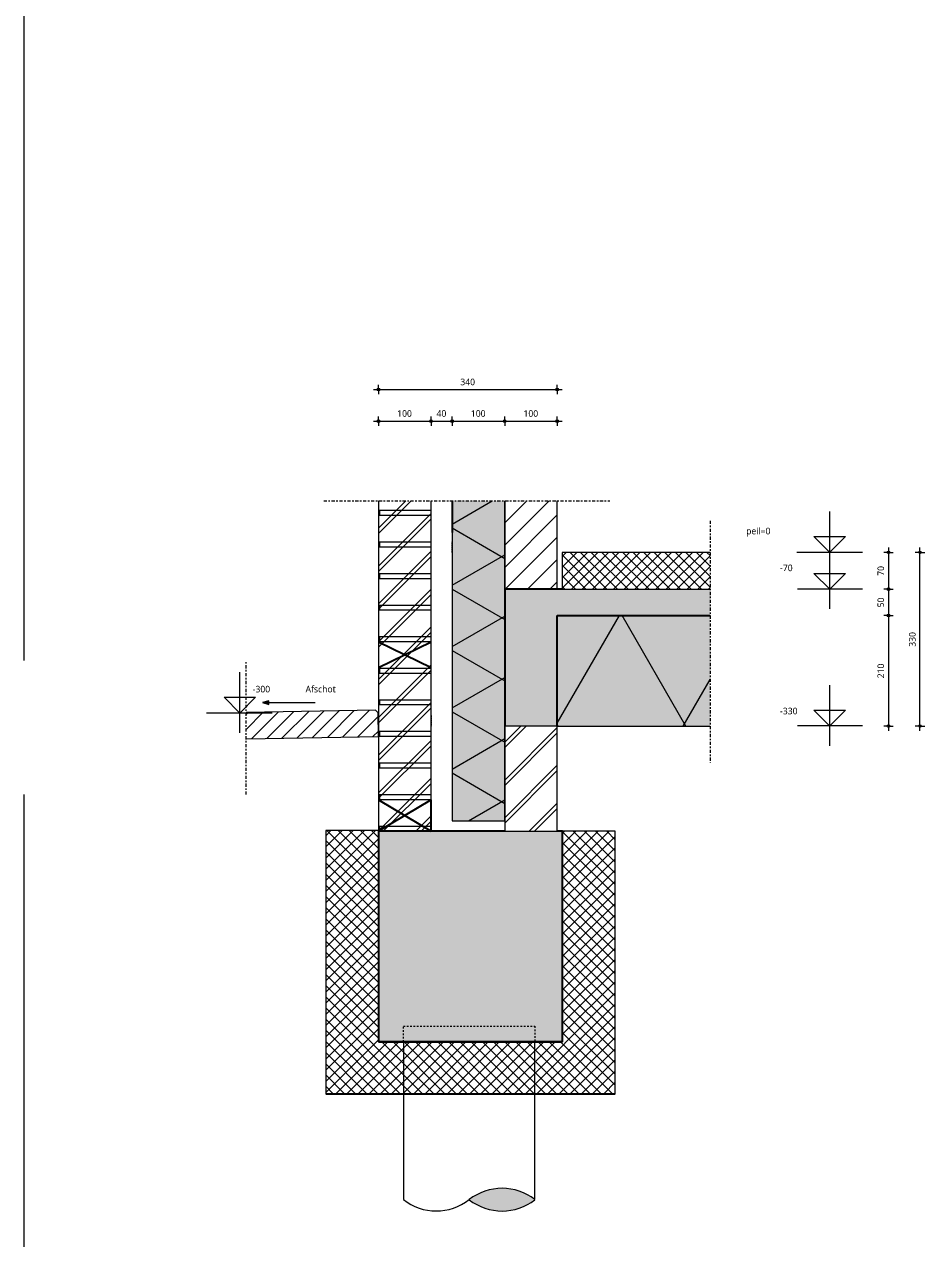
# Model space of a CAD drawing. Header units: millimetres. Extents: x 1813 to 34621, y -2347 to 13791.
# Drawn here: x 11894 to 13606, y 7841 to 10148 of the extents above; entities that cross this region are included whole.
import ezdxf

# ---------------------------------------------------------------- set-up
doc = ezdxf.new("R2010")
doc.units = ezdxf.units.MM
for name, pattern in [('Dash', [6.35, 3.175, -3.175]), ('MV_center', [15, 6, -3, 3, -3]), ('MV_hidden', [3.75, 2.5, -1.25])]:
    doc.linetypes.add(name, pattern=pattern)
for name, color, linetype, lineweight in [('A-ANNO-DIMS', 211, 'Continuous', 13), ('A-ANNO-DIMS-5', 211, 'Continuous', 13), ('A-ANNO-NOTE', 131, 'Continuous', 18), ('A-DETL', 90, 'Continuous', 13), ('A-DETL-GENF', 92, 'Continuous', 18), ('A-DETL-GENF-HDLN', 1, 'Dash', 18), ('G-ANNO-TEXT', 231, 'Continuous', 13)]:
    doc.layers.add(name, color=color, linetype=linetype, lineweight=lineweight)
doc.styles.add('Segoe UI_3', font='segoeui.ttf', dxfattribs={"height": 12.5})
doc.dimstyles.new('2_5_mm_1', dxfattribs={"dimscale": 304.8, "dimtxt": 13.092049, "dimasz": 0.016404, "dimexe": 0.029528, "dimexo": 0.0625, "dimgap": 0.014764, "dimtad": 1, "dimdec": 0, "dimzin": 0, "dimdsep": 46, "dimtxsty": 'Segoe UI_3', "dimblk1": 'DOTBLANK', "dimblk2": 'DOTBLANK', "dimsah": 1, "dimcen": 0.09, "dimdle": 0.029528, "dimazin": 0, "dimtfac": 1, "dimtdec": 4, "dimtix": 1, "dimtmove": 0, "dimatfit": 3, "dimfxl": 0.029528, "dimfxlon": 1, "dimtvp": 1, "dimtfill": 1, "dimtolj": 1, "dimtzin": 0, "dimarcsym": 2})
pattern_1 = [(45, (0, 0), (-35.92102, 35.92102), []), (45, (10.16, 0), (-35.92102, 35.92102), [])]

# ---------------------------------------------------------------- blocks, each defined once
blk = doc.blocks.new('42_isolatie - Type 1-5081206-Details Verbouwingen')
at = {"layer": 'A-DETL-GENF'}
blk.add_hatch(color=256, dxfattribs=at).paths.add_polyline_path([(0.3, 0.8), (608.3, 0.8), (608.3, 100.8), (0.3, 100.8)])
at = {"layer": 'A-DETL-GENF', "lineweight": 13}
h = blk.add_hatch(dxfattribs=at)
h.set_pattern_fill('FP_51', color=256, style=0, pattern_type=2)
h.set_pattern_definition([(60, (0, 0), (-87.295, 50.4), []), (120, (0, 0), (-87.295, -50.4), [])])
h.paths.add_polyline_path([(0.3, 0.8), (608.3, 0.8), (608.3, 100.8), (0.3, 100.8)])
at = {"layer": 'A-DETL-GENF'}
for p, q in [((608.3, 100.8), (0.3, 100.8)), ((0.3, 100.8), (0.3, 0.8)), ((608.3, 100.8), (0.3, 100.8)), ((0.3, 100.8), (0.3, 0.8)), ((0.3, 0.8), (180.3, 0.8)), ((180.3, 0.8), (390.3, 0.8)), ((390.3, 0.8), (608.3, 0.8))]:
    blk.add_line(p, q, dxfattribs=at)
blk = doc.blocks.new('42_isolatie - Type 1-5081201-Details Verbouwingen')
at = {"layer": 'A-DETL-GENF'}
blk.add_hatch(color=256, dxfattribs=at).paths.add_polyline_path([(338.4, 210.8), (48, 210.8), (48, 0.8), (338.4, 0.8), (338.4, 37.1)])
at = {"layer": 'A-DETL-GENF', "lineweight": 13}
h = blk.add_hatch(dxfattribs=at)
h.set_pattern_fill('FP_197', color=256, style=0, pattern_type=2)
h.set_pattern_definition([(60, (-2115.81, 210.81), (-181.865, 105), []), (120, (-2115.81, 210.81), (-181.865, -105), [])])
h.paths.add_polyline_path([(338.4, 210.8), (48, 210.8), (48, 0.8), (338.4, 0.8), (338.4, 37.1)])
at = {"layer": 'A-DETL-GENF'}
for p, q in [((338.4, 210.8), (48, 210.8)), ((338.4, 210.8), (48, 210.8)), ((48, 0.8), (338.4, 0.8))]:
    blk.add_line(p, q, dxfattribs=at)
blk = doc.blocks.new('NLRS_17_DI_paal_aanzicht - Type 1-5078759-Details Verbouwingen')
at = {"layer": 'A-DETL-GENF', "linetype": 'Dash'}
blk.add_hatch(color=256, dxfattribs=at).paths.add_polyline_path([(62.5, -321.5), (70, -321.3), (77.4, -320.4), (84.8, -319.1), (92, -317.2), (99.1, -314.7), (105.9, -311.8), (112.5, -308.3), (118.9, -304.4), (125, -300), (118.9, -295.6), (112.5, -291.7), (105.9, -288.2), (99.1, -285.3), (92, -282.8), (84.8, -280.9), (77.4, -279.6), (70, -278.7), (62.5, -278.5), (55, -278.7), (47.6, -279.6), (40.2, -280.9), (33, -282.8), (25.9, -285.3), (19.1, -288.2), (12.5, -291.7), (6.1, -295.6), (0, -300), (6.1, -304.4), (12.5, -308.3), (19.1, -311.8), (25.9, -314.7), (33, -317.2), (40.2, -319.1), (47.6, -320.4), (55, -321.3)])
at = {"layer": 'A-DETL-GENF'}
for p, q in [((-125, 0), (-125, -300)), ((125, -300), (125, 0))]:
    blk.add_line(p, q, dxfattribs=at)
for centre, radius, start, end in [((-62.5, -219.9), 101.6, 232.0292, 307.9708), ((62.5, -379.9), 101.5, 51.9784, 128.0216), ((62.5, -379.9), 101.5, 51.9784, 128.0216), ((62.5, -220.1), 101.5, 231.9784, 308.0216)]:
    blk.add_arc(centre, radius, start, end, dxfattribs=at)
at = {"layer": 'A-DETL-GENF-HDLN'}
for p, q in [((-125, 0), (-125, 30)), ((-125, 30), (125, 30)), ((125, 30), (125, 0))]:
    blk.add_line(p, q, dxfattribs=at)
blk = doc.blocks.new('NLRS_00_DI_maskeer - Type 1-5081202-Details Verbouwingen')
at = {"layer": 'A-DETL-GENF', "linetype": 'MV_center'}
blk.add_line((155, 0), (-100, 0), dxfattribs=at)
blk = doc.blocks.new('00_maskeer1 - Type 1-5081203-Details Verbouwingen')
at = {"layer": 'A-DETL-GENF', "linetype": 'MV_center'}
blk.add_line((-100, 0), (360, 0), dxfattribs=at)
blk = doc.blocks.new('Repeating Detail - Type 1 waalformaat 2-V122-Details Verbouwingen')
at = {"layer": 'A-DETL-GENF'}
for p, q in [((0, 600), (0, 628)), ((100, 628), (100, 610)), ((100, 610), (0, 610)), ((97.5, 600), (97.5, 610)), ((0, 600), (100, 600)), ((0, 540), (0, 600)), ((100, 600), (100, 550)), ((100, 550), (0, 550)), ((0, 540), (100, 540)), ((0, 480), (0, 540)), ((97.5, 540), (97.5, 550)), ((100, 540), (100, 490)), ((100, 490), (0, 490)), ((97.5, 480), (97.5, 490)), ((0, 480), (100, 480)), ((0, 420), (0, 480)), ((100, 480), (100, 430)), ((100, 430), (0, 430)), ((0, 420), (100, 420)), ((0, 360), (0, 420)), ((97.5, 420), (97.5, 430)), ((100, 420), (100, 370)), ((100, 370), (0, 370)), ((97.5, 360), (97.5, 370)), ((0, 360), (100, 360)), ((0, 300), (0, 360)), ((100, 360), (100, 310)), ((100, 310), (0, 310)), ((97.5, 300), (97.5, 310)), ((0, 300), (100, 300)), ((0, 240), (0, 300)), ((100, 300), (100, 250)), ((100, 250), (0, 250)), ((0, 240), (100, 240)), ((0, 180), (0, 240)), ((97.5, 240), (97.5, 250)), ((100, 240), (100, 190)), ((100, 190), (0, 190)), ((97.5, 180), (97.5, 190)), ((0, 180), (100, 180)), ((0, 120), (0, 180)), ((100, 180), (100, 130)), ((100, 130), (0, 130)), ((0, 120), (100, 120)), ((0, 60), (0, 120)), ((97.5, 120), (97.5, 130)), ((100, 120), (100, 70)), ((100, 70), (0, 70)), ((97.5, 60), (97.5, 70)), ((0, 60), (100, 60)), ((0, 0), (0, 60)), ((100, 60), (100, 10)), ((100, 10), (0, 10)), ((97.5, 0), (97.5, 10))]:
    blk.add_line(p, q, dxfattribs=at)
blk = doc.blocks.new('00_maskeer1 - Type 1-5081200-Details Verbouwingen')
at = {"layer": 'A-DETL-GENF', "linetype": 'MV_center'}
blk.add_line((444, 0), (-100, 0), dxfattribs=at)
blk = doc.blocks.new('NLRS_00_GA_pijl2 - Type 1-5078781-Details Verbouwingen')
at = {"layer": 'A-ANNO-NOTE', "lineweight": 13}
blk.add_hatch(color=256, dxfattribs=at).paths.add_polyline_path([(-4.81, 0.7), (-2.38, 0), (-4.81, -0.7)])
at = {"layer": 'A-ANNO-NOTE'}
for p, q in [((-4.81, 0.7), (-4.81, -0.7)), ((-2.38, 0), (-4.81, 0.7)), ((-4.81, 0), (-22.43, 0)), ((-4.81, -0.7), (-2.38, 0))]:
    blk.add_line(p, q, dxfattribs=at)
blk = doc.blocks.new('DIMBLOCK140-Details Verbouwingen')
at = {"layer": 'A-ANNO-DIMS-5'}
for p, q in [((13536.6, 9145), (13527.6, 9145)), ((13536.6, 9154), (13536.6, 9075)), ((13536.6, 9145), (13545.6, 9145)), ((13536.6, 9075), (13527.6, 9075)), ((13536.6, 9075), (13545.6, 9075))]:
    blk.add_line(p, q, dxfattribs=at)
for centre in [(13536.6, 9145), (13536.6, 9075)]:
    blk.add_circle(centre, 2.5, dxfattribs=at)
at = {"layer": 'A-ANNO-DIMS-5', "color": 0, "insert": (13515.8, 9100.5), "char_height": 12.5, "width": 22.852, "attachment_point": 1, "rotation": 90, "line_spacing_factor": 1.142579, "style": 'Segoe UI_3', "bg_fill": 3, "box_fill_scale": 1.25, "bg_fill_color": 9, "bg_fill_true_color": 13158600, "bg_fill_transparency": 0}
blk.add_mtext('70', dxfattribs=at)
blk = doc.blocks.new('_DotBlank')
at = {"color": 0, "linetype": 'ByBlock', "lineweight": -2}
blk.add_line((-0.5, 0), (-1, 0), dxfattribs=at)
blk.add_circle((0, 0), 0.5, dxfattribs=at)
blk = doc.blocks.new('DIMBLOCK141-Details Verbouwingen')
at = {"layer": 'A-ANNO-DIMS-5'}
for p, q in [((13536.6, 9075), (13527.6, 9075)), ((13536.6, 9075), (13536.6, 9025)), ((13536.6, 9075), (13545.6, 9075)), ((13536.6, 9025), (13527.6, 9025)), ((13536.6, 9025), (13545.6, 9025))]:
    blk.add_line(p, q, dxfattribs=at)
for centre in [(13536.6, 9075), (13536.6, 9025)]:
    blk.add_circle(centre, 2.5, dxfattribs=at)
at = {"layer": 'A-ANNO-DIMS-5', "color": 0, "insert": (13515.8, 9040.5), "char_height": 12.5, "width": 22.852, "attachment_point": 1, "rotation": 90, "line_spacing_factor": 1.142579, "style": 'Segoe UI_3', "bg_fill": 3, "box_fill_scale": 1.25, "bg_fill_color": 9, "bg_fill_true_color": 13158600, "bg_fill_transparency": 0}
blk.add_mtext('50', dxfattribs=at)
blk = doc.blocks.new('DIMBLOCK142-Details Verbouwingen')
at = {"layer": 'A-ANNO-DIMS-5'}
for p, q in [((13536.6, 9025), (13527.6, 9025)), ((13536.6, 9025), (13536.6, 8806)), ((13536.6, 9025), (13545.6, 9025)), ((13536.6, 8815), (13527.6, 8815)), ((13536.6, 8815), (13545.6, 8815))]:
    blk.add_line(p, q, dxfattribs=at)
for centre in [(13536.6, 9025), (13536.6, 8815)]:
    blk.add_circle(centre, 2.5, dxfattribs=at)
at = {"layer": 'A-ANNO-DIMS-5', "color": 0, "insert": (13515.8, 8905.7), "char_height": 12.5, "width": 34.277, "attachment_point": 1, "rotation": 90, "line_spacing_factor": 1.142579, "style": 'Segoe UI_3', "bg_fill": 3, "box_fill_scale": 1.25, "bg_fill_color": 9, "bg_fill_true_color": 13158600, "bg_fill_transparency": 0}
blk.add_mtext('210', dxfattribs=at)
blk = doc.blocks.new('DIMBLOCK143-Details Verbouwingen')
at = {"layer": 'A-ANNO-DIMS-5'}
for p, q in [((13596.6, 9145), (13587.6, 9145)), ((13596.6, 8806), (13596.6, 9154)), ((13596.6, 9145), (13605.6, 9145)), ((13596.6, 8815), (13587.6, 8815)), ((13596.6, 8815), (13605.6, 8815))]:
    blk.add_line(p, q, dxfattribs=at)
for centre in [(13596.6, 9145), (13596.6, 8815)]:
    blk.add_circle(centre, 2.5, dxfattribs=at)
at = {"layer": 'A-ANNO-DIMS-5', "color": 0, "insert": (13575.8, 8965.7), "char_height": 12.5, "width": 34.277, "attachment_point": 1, "rotation": 90, "line_spacing_factor": 1.142579, "style": 'Segoe UI_3', "bg_fill": 3, "box_fill_scale": 1.25, "bg_fill_color": 9, "bg_fill_true_color": 13158600, "bg_fill_transparency": 0}
blk.add_mtext('330', dxfattribs=at)
blk = doc.blocks.new('DIMBLOCK155-Details Verbouwingen')
at = {"layer": 'A-ANNO-DIMS-5'}
for p, q in [((12567.3, 9454.4), (12567.3, 9463.4)), ((12907.3, 9454.4), (12907.3, 9463.4)), ((12558.3, 9454.4), (12916.3, 9454.4)), ((12567.3, 9454.4), (12567.3, 9445.4)), ((12907.3, 9454.4), (12907.3, 9445.4))]:
    blk.add_line(p, q, dxfattribs=at)
for centre in [(12567.3, 9454.4), (12907.3, 9454.4)]:
    blk.add_circle(centre, 2.5, dxfattribs=at)
at = {"layer": 'A-ANNO-DIMS-5', "color": 0, "insert": (12723, 9475.2), "char_height": 12.5, "width": 34.277, "attachment_point": 1, "line_spacing_factor": 1.142579, "style": 'Segoe UI_3', "bg_fill": 3, "box_fill_scale": 1.25, "bg_fill_color": 9, "bg_fill_true_color": 13158600, "bg_fill_transparency": 0}
blk.add_mtext('340', dxfattribs=at)
blk = doc.blocks.new('DIMBLOCK156-Details Verbouwingen')
at = {"layer": 'A-ANNO-DIMS-5'}
for p, q in [((12558.3, 9394.4), (12667.3, 9394.4)), ((12567.3, 9394.4), (12567.3, 9403.4)), ((12567.3, 9394.4), (12567.3, 9385.4)), ((12667.3, 9394.4), (12667.3, 9403.4)), ((12667.3, 9394.4), (12667.3, 9385.4))]:
    blk.add_line(p, q, dxfattribs=at)
for centre in [(12567.3, 9394.4), (12667.3, 9394.4)]:
    blk.add_circle(centre, 2.5, dxfattribs=at)
at = {"layer": 'A-ANNO-DIMS-5', "color": 0, "insert": (12603, 9415.2), "char_height": 12.5, "width": 34.277, "attachment_point": 1, "line_spacing_factor": 1.142579, "style": 'Segoe UI_3', "bg_fill": 3, "box_fill_scale": 1.25, "bg_fill_color": 9, "bg_fill_true_color": 13158600, "bg_fill_transparency": 0}
blk.add_mtext('100', dxfattribs=at)
blk = doc.blocks.new('DIMBLOCK157-Details Verbouwingen')
at = {"layer": 'A-ANNO-DIMS-5'}
for p, q in [((12667.3, 9394.4), (12667.3, 9403.4)), ((12667.3, 9394.4), (12707.3, 9394.4)), ((12667.3, 9394.4), (12667.3, 9385.4)), ((12707.3, 9394.4), (12707.3, 9403.4)), ((12707.3, 9394.4), (12707.3, 9385.4))]:
    blk.add_line(p, q, dxfattribs=at)
for centre in [(12667.3, 9394.4), (12707.3, 9394.4)]:
    blk.add_circle(centre, 2.5, dxfattribs=at)
at = {"layer": 'A-ANNO-DIMS-5', "color": 0, "insert": (12677.8, 9415.2), "char_height": 12.5, "width": 22.852, "attachment_point": 1, "line_spacing_factor": 1.142579, "style": 'Segoe UI_3', "bg_fill": 3, "box_fill_scale": 1.25, "bg_fill_color": 9, "bg_fill_true_color": 13158600, "bg_fill_transparency": 0}
blk.add_mtext('40', dxfattribs=at)
blk = doc.blocks.new('DIMBLOCK158-Details Verbouwingen')
at = {"layer": 'A-ANNO-DIMS-5'}
for p, q in [((12707.3, 9394.4), (12707.3, 9403.4)), ((12707.3, 9394.4), (12807.3, 9394.4)), ((12707.3, 9394.4), (12707.3, 9385.4)), ((12807.3, 9394.4), (12807.3, 9403.4)), ((12807.3, 9394.4), (12807.3, 9385.4))]:
    blk.add_line(p, q, dxfattribs=at)
for centre in [(12707.3, 9394.4), (12807.3, 9394.4)]:
    blk.add_circle(centre, 2.5, dxfattribs=at)
at = {"layer": 'A-ANNO-DIMS-5', "color": 0, "insert": (12743, 9415.2), "char_height": 12.5, "width": 34.277, "attachment_point": 1, "line_spacing_factor": 1.142579, "style": 'Segoe UI_3', "bg_fill": 3, "box_fill_scale": 1.25, "bg_fill_color": 9, "bg_fill_true_color": 13158600, "bg_fill_transparency": 0}
blk.add_mtext('100', dxfattribs=at)
blk = doc.blocks.new('DIMBLOCK159-Details Verbouwingen')
at = {"layer": 'A-ANNO-DIMS-5'}
for p, q in [((12807.3, 9394.4), (12807.3, 9403.4)), ((12807.3, 9394.4), (12916.3, 9394.4)), ((12807.3, 9394.4), (12807.3, 9385.4)), ((12907.3, 9394.4), (12907.3, 9403.4)), ((12907.3, 9394.4), (12907.3, 9385.4))]:
    blk.add_line(p, q, dxfattribs=at)
for centre in [(12807.3, 9394.4), (12907.3, 9394.4)]:
    blk.add_circle(centre, 2.5, dxfattribs=at)
at = {"layer": 'A-ANNO-DIMS-5', "color": 0, "insert": (12843, 9415.2), "char_height": 12.5, "width": 34.277, "attachment_point": 1, "line_spacing_factor": 1.142579, "style": 'Segoe UI_3', "bg_fill": 3, "box_fill_scale": 1.25, "bg_fill_color": 9, "bg_fill_true_color": 13158600, "bg_fill_transparency": 0}
blk.add_mtext('100', dxfattribs=at)

msp = doc.modelspace()

# ---------------------------------------------------------------- hatches: boundary and pattern name
at = {"layer": 'A-DETL-GENF', "lineweight": 13}
h = msp.add_hatch(dxfattribs=at)
h.set_pattern_fill('FP_76', color=57, style=0, pattern_type=2)
h.set_pattern_definition(pattern_1)
h.paths.add_polyline_path([(12567.3, 8615), (12667.3, 8615), (12667.3, 9243), (12567.3, 9243), (12567.3, 8800), (12567.4, 8795.1), (12567.3, 8795.1), (12567.3, 8789.9)])
h = msp.add_hatch(dxfattribs=at)
h.set_pattern_fill('FP_15', color=57, style=0, pattern_type=2)
h.set_pattern_definition([(45, (0, 0), (-21.213203, 21.213203), [])])
h.paths.add_polyline_path([(12907.3, 9075), (12907.3, 9243), (12807.3, 9243), (12807.3, 9075)])
h = msp.add_hatch(dxfattribs=at)
h.set_pattern_fill('FP_185', color=254, style=0, pattern_type=2)
h.set_pattern_definition([(45, (0, 0), (-9.99849, 9.99849), []), (135, (0, 0), (-9.99849, -9.99849), [])])
h.paths.add_polyline_path([(12916.3, 9075), (13197.7, 9075), (13197.7, 9145), (12916.3, 9145)])
at = {"layer": 'A-DETL-GENF'}
for points in [[(12807.3, 8815), (12907.3, 8815), (12907.3, 9025), (13197.7, 9025), (13197.7, 9075), (12807.3, 9075), (12807.3, 8988.7)], [(12907.3, 8215), (12917.3, 8215), (12917.3, 8615), (12567.3, 8615), (12567.3, 8215), (12807.3, 8215)]]:
    msp.add_hatch(color=9, dxfattribs=at).paths.add_polyline_path(points)
at = {"layer": 'A-DETL-GENF', "lineweight": 13}
h = msp.add_hatch(dxfattribs=at)
h.set_pattern_fill('FP_82', color=254, style=0, pattern_type=2)
h.set_pattern_definition([(45, (0, 0), (-14.142136, 14.142136), [])])
h.paths.add_polyline_path([(12315.9, 8790.7), (12567.4, 8795.1), (12566.6, 8840.1), (12561.5, 8845), (12315.9, 8840.7), (12315.9, 8799)])
h = msp.add_hatch(dxfattribs=at)
h.set_pattern_fill('FP_76', color=57, style=0, pattern_type=2)
h.set_pattern_definition(pattern_1)
h.paths.add_polyline_path([(12907.3, 8615), (12907.3, 8815), (12807.3, 8815), (12807.3, 8615)])
h = msp.add_hatch(dxfattribs=at)
h.set_pattern_fill('FP_1', color=251, style=0, pattern_type=2)
h.set_pattern_definition([(45, (0, 0), (-10.606602, 10.606602), []), (135, (0, 0), (-10.606602, -10.606602), [])])
h.paths.add_polyline_path([(12917.3, 8116.4), (13017.3, 8116.4), (13017.3, 8615), (12917.3, 8615), (12917.3, 8215), (12567.3, 8215), (12567.3, 8616.4), (12467.3, 8616.4), (12467.3, 8116.4), (12577.8, 8116.4)])

# ---------------------------------------------------------------- linework, layer by layer
at = {"layer": 'A-DETL', "lineweight": 18}
for p, q in [((11894.3, 8939.6), (11894.3, 13099.5)), ((12567.3, 9243), (12567.3, 8800)), ((12667.3, 8615), (12667.3, 9243)), ((13425, 9107.6), (13425, 9222.6)), ((13425, 9145), (13395, 9175)), ((13395, 9175), (13455, 9175)), ((13455, 9175), (13425, 9145.1)), ((13487.5, 9145), (13362.5, 9145)), ((13425, 9037.6), (13425, 9152.6)), ((13425, 9075), (13395, 9105)), ((13395, 9105), (13455, 9105)), ((13455, 9105), (13425, 9075.1)), ((13487.5, 9075), (13364.1, 9075)), ((12304, 8802.1), (12304, 8917.1)), ((13425, 8777.6), (13425, 8892.6)), ((12304, 8839.6), (12274, 8869.6)), ((12274, 8869.6), (12333.9, 8869.6)), ((12333.9, 8869.6), (12303.9, 8839.6)), ((12365.3, 8839.6), (12240.3, 8839.6)), ((12561.5, 8845), (12315.9, 8840.7)), ((12566.6, 8840.1), (12561.5, 8845)), ((12567.4, 8795.1), (12566.6, 8840.1)), ((13425, 8815), (13395, 8845)), ((13395, 8845), (13455, 8845)), ((13455, 8845), (13425, 8815.1)), ((12315.9, 8790.7), (12567.4, 8795.1)), ((12567.3, 8795.1), (12567.3, 8615)), ((12807.3, 8815), (12807.3, 8615)), ((12907.3, 8815), (12807.3, 8815)), ((12907.3, 8615), (12907.3, 8815)), ((13487.5, 8815.1), (13364.1, 8815.1)), ((11894.3, 5599.5), (11894.3, 8684.6)), ((12807.3, 8615), (12907.3, 8615))]:
    msp.add_line(p, q, dxfattribs=at)
at = {"layer": 'A-DETL', "lineweight": 25}
for p, q in [((12707.3, 9243), (12707.3, 9183)), ((12916.3, 9075), (12807.3, 9075)), ((12807.3, 9075), (12807.3, 8815)), ((12907.3, 8815), (12907.3, 9025)), ((12907.3, 9025), (13197.7, 9025)), ((12567.3, 8975), (12667.3, 8926.2)), ((12667.3, 8974.3), (12567.3, 8925.5)), ((12567.3, 8675), (12667.3, 8615)), ((12667.3, 8675), (12567.3, 8615)), ((12667.3, 8615), (12667.3, 8675)), ((12807.3, 8615), (12567.3, 8615)), ((12567.3, 8615), (12567.3, 8215)), ((12917.3, 8615), (12907.3, 8615)), ((12917.3, 8215), (12917.3, 8615)), ((12567.3, 8215), (12917.3, 8215)), ((12917.3, 8215), (12567.3, 8215)), ((12467.3, 8116.4), (13017.3, 8116.4))]:
    msp.add_line(p, q, dxfattribs=at)
at = {"layer": 'A-DETL'}
for p, q in [((12807.3, 9243), (12807.3, 9075)), ((12907.3, 9075), (12907.3, 9243)), ((13197.7, 9145), (12916.3, 9145)), ((12916.3, 9145), (12916.3, 9075)), ((12916.3, 9075), (13197.7, 9075)), ((12567.3, 8616.4), (12467.3, 8616.4)), ((12467.3, 8616.4), (12467.3, 8116.4)), ((12567.3, 8215), (12567.3, 8616.4)), ((13017.3, 8615), (12917.3, 8615)), ((12917.3, 8615), (12917.3, 8215)), ((13017.3, 8116.4), (13017.3, 8615))]:
    msp.add_line(p, q, dxfattribs=at)
at = {"layer": 'A-DETL', "linetype": 'MV_hidden'}
msp.add_line((12707.3, 9145), (12707.3, 9165), dxfattribs=at)
at = {"layer": 'A-DETL', "linetype": 'MV_hidden', "lineweight": 18}
for p, q in [((12567.3, 8835), (12567.3, 8815)), ((12667.3, 8835), (12667.3, 8815))]:
    msp.add_line(p, q, dxfattribs=at)

# ---------------------------------------------------------------- block references
at = {"layer": 'A-ANNO-NOTE', "xscale": 5, "yscale": 5, "zscale": 5, "rotation": 180}
msp.add_blockref('NLRS_00_GA_pijl2 - Type 1-5078781-Details Verbouwingen', (12335, 8859.5), dxfattribs=at)
at = {"layer": 'A-DETL-GENF', "linetype": 'MV_center'}
for name, p, rotation in [('00_maskeer1 - Type 1-5081200-Details Verbouwingen', (12907.3, 9243), 180), ('00_maskeer1 - Type 1-5081203-Details Verbouwingen', (13197.7, 9105), 269.9999999999999), ('NLRS_00_DI_maskeer - Type 1-5081202-Details Verbouwingen', (12315.9, 8839.6), 269.9999999999999)]:
    msp.add_blockref(name, p, dxfattribs=dict(at, rotation=rotation))
at = {"layer": 'A-DETL-GENF', "extrusion": (0, 0, -1)}
msp.add_blockref('Repeating Detail - Type 1 waalformaat 2-V122-Details Verbouwingen', (-12667.3, 8615), dxfattribs=at)
at = {"layer": 'A-DETL-GENF'}
for name, p, rotation in [('42_isolatie - Type 1-5081206-Details Verbouwingen', (12808.1, 8634.7), 89.9999999999986), ('42_isolatie - Type 1-5081201-Details Verbouwingen', (13245.7, 9025.8), 180)]:
    msp.add_blockref(name, p, dxfattribs=dict(at, rotation=rotation))
at = {"layer": 'A-DETL-GENF-HDLN'}
msp.add_blockref('NLRS_17_DI_paal_aanzicht - Type 1-5078759-Details Verbouwingen', (12739.8, 8215), dxfattribs=at)

# ---------------------------------------------------------------- texts
at = {"layer": 'G-ANNO-TEXT', "color": 7, "char_height": 12.5, "attachment_point": 1, "style": 'Segoe UI_3'}
for s, insert, width in [('peil=0', (13266.2, 9191.8), 60.127), ('-70', (13330.7, 9121.8), 31.667), ('-300', (12328.4, 8891.4), 43.291), ('-330', (13330.7, 8849.8), 43.291)]:
    msp.add_mtext(s, dxfattribs=dict(at, insert=insert, width=width))
at = {"layer": 'G-ANNO-TEXT', "color": 39, "insert": (12428.8, 8891.4), "char_height": 12.5, "width": 70.549, "attachment_point": 1, "style": 'Segoe UI_3'}
msp.add_mtext('Afschot', dxfattribs=at)

# ---------------------------------------------------------------- dimensions: what is measured, and where the dimension line sits
at = {"layer": 'A-ANNO-DIMS'}
for base, p1, p2, override, picture, middle in [((12907.3, 9454.4), (12567.3, 9445.4), (12907.3, 9445.4), {"dimpost": '<>', "dimfxl": 340}, 'DIMBLOCK155-Details Verbouwingen', (12737.3, 9465.4)), ((12667.3, 9394.4), (12567.3, 9385.4), (12667.3, 9385.4), {"dimpost": '<>', "dimfxl": 100}, 'DIMBLOCK156-Details Verbouwingen', (12617.3, 9405.4))]:
    dim = msp.add_linear_dim(base=base, p1=p1, p2=p2, dimstyle='2_5_mm_1', override=override, dxfattribs=at)
    dim.commit()
    dim.dimension.update_dxf_attribs({"geometry": picture, "text_midpoint": middle})
for base, p1, p2, override, picture, middle in [((13536.6, 9075), (13527.6, 9145), (13527.6, 9075), {"dimpost": '<>', "dimfxl": 70}, 'DIMBLOCK140-Details Verbouwingen', (13525.6, 9110)), ((13596.6, 9145), (13587.6, 8815), (13587.6, 9145), {"dimpost": '<>', "dimfxl": 330}, 'DIMBLOCK143-Details Verbouwingen', (13585.6, 8980))]:
    dim = msp.add_linear_dim(base=base, p1=p1, p2=p2, angle=90, dimstyle='2_5_mm_1', override=override, dxfattribs=at)
    dim.commit()
    dim.dimension.update_dxf_attribs({"geometry": picture, "text_midpoint": middle})

# ---------------------------------------------------------------- next in the draw order: dimensions: what is measured, and where the dimension line sits
dim = msp.add_linear_dim(base=(12707.3, 9394.4), p1=(12667.3, 9385.4), p2=(12707.3, 9385.4), dimstyle='2_5_mm_1', override={"dimpost": '<>', "dimfxl": 40}, dxfattribs=at)
dim.commit()
dim.dimension.update_dxf_attribs({"geometry": 'DIMBLOCK157-Details Verbouwingen', "text_midpoint": (12687.3, 9405.4)})
dim = msp.add_linear_dim(base=(13536.6, 9025), p1=(13527.6, 9075), p2=(13527.6, 9025), angle=90, dimstyle='2_5_mm_1', override={"dimpost": '<>', "dimfxl": 50}, dxfattribs=at)
dim.commit()
dim.dimension.update_dxf_attribs({"geometry": 'DIMBLOCK141-Details Verbouwingen', "text_midpoint": (13525.6, 9050)})

# ---------------------------------------------------------------- next in the draw order: dimensions: what is measured, and where the dimension line sits
dim = msp.add_linear_dim(base=(12807.3, 9394.4), p1=(12707.3, 9385.4), p2=(12807.3, 9385.4), dimstyle='2_5_mm_1', override={"dimpost": '<>', "dimfxl": 100}, dxfattribs=at)
dim.commit()
dim.dimension.update_dxf_attribs({"geometry": 'DIMBLOCK158-Details Verbouwingen', "text_midpoint": (12757.3, 9405.4)})
dim = msp.add_linear_dim(base=(13536.6, 8815), p1=(13527.6, 9025), p2=(13527.6, 8815), angle=90, dimstyle='2_5_mm_1', override={"dimpost": '<>', "dimfxl": 210}, dxfattribs=at)
dim.commit()
dim.dimension.update_dxf_attribs({"geometry": 'DIMBLOCK142-Details Verbouwingen', "text_midpoint": (13525.6, 8920)})

# ---------------------------------------------------------------- next in the draw order: dimensions: what is measured, and where the dimension line sits
dim = msp.add_linear_dim(base=(12907.3, 9394.4), p1=(12807.3, 9385.4), p2=(12907.3, 9385.4), dimstyle='2_5_mm_1', override={"dimpost": '<>', "dimfxl": 100}, dxfattribs=at)
dim.commit()
dim.dimension.update_dxf_attribs({"geometry": 'DIMBLOCK159-Details Verbouwingen', "text_midpoint": (12857.3, 9405.4)})

doc.saveas('drawing.dxf')
